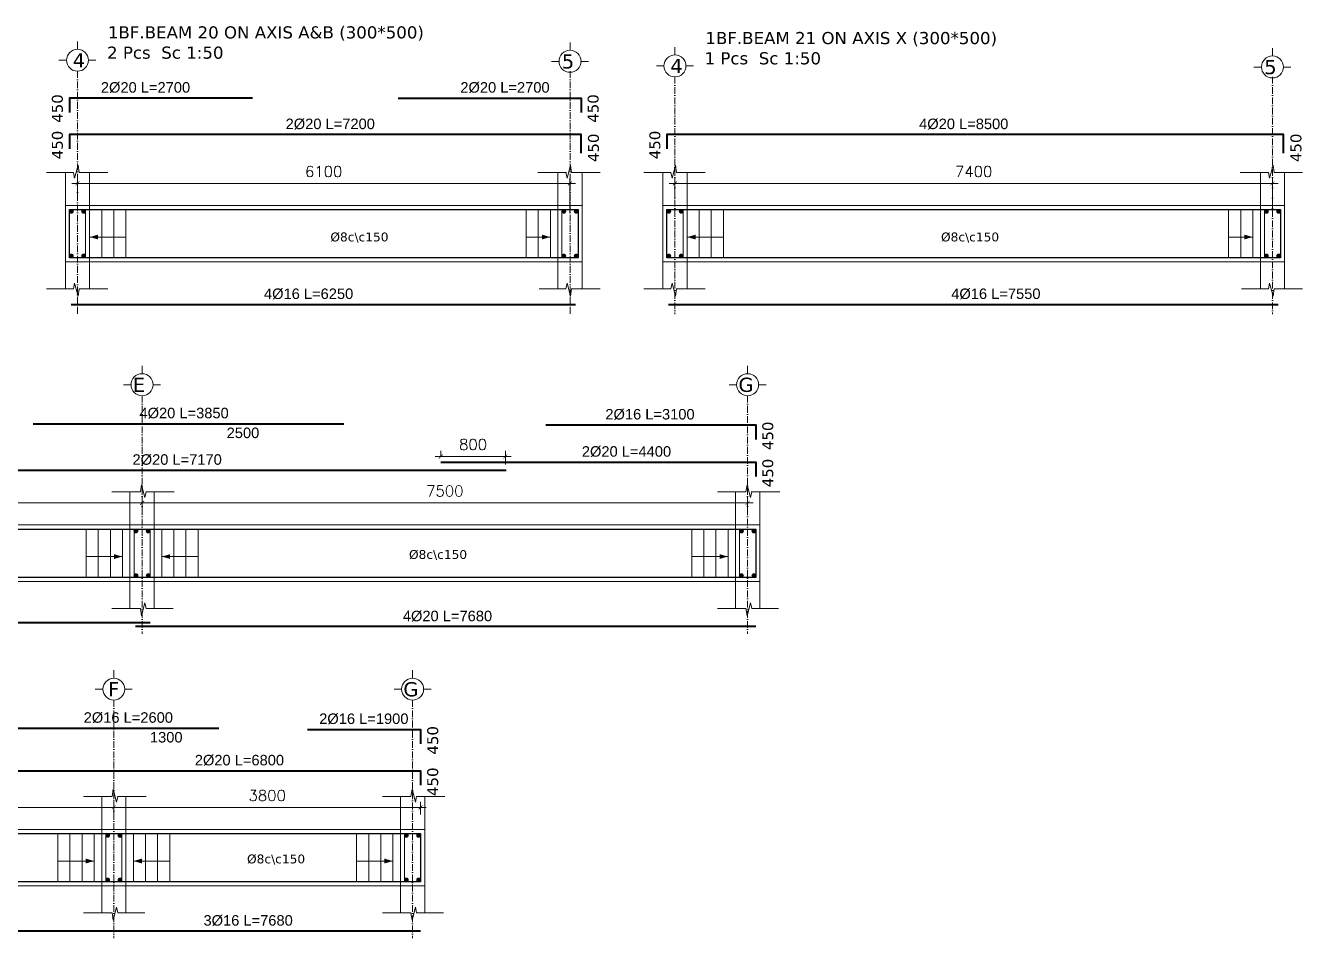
# Model space of a CAD drawing. Header units: inches. Extents: x -17020 to 43805, y -10194 to 123061.
# Drawn here: x -3471 to -1871, y 109359 to 110490 of the extents above; entities that cross this region are included whole.
import ezdxf

# ---------------------------------------------------------------- set-up
doc = ezdxf.new("R2010")
doc.units = ezdxf.units.IN
doc.header["$LTSCALE"] = 0.7
doc.header["$MEASUREMENT"] = 0
doc.linetypes.add('ACAD_ISO10W100', pattern=[18, 12, -3, 0, -3])
doc.layers.get('0').update_dxf_attribs({"lineweight": 13})
doc.layers.get('Defpoints').update_dxf_attribs({"lineweight": 5})
for name, color, linetype, lineweight in [('axis', 254, 'ACAD_ISO10W100', 9), ('BEAM FRAME', 5, 'Continuous', 18), ('COLUMN', 4, 'Continuous', 20), ('elevline', 30, 'Continuous', 20), ('FRAME 070', 5, 'Continuous', 60), ('hatch', 9, 'Continuous', 9), ('renforcment', 141, 'Continuous', 40), ('tex', 3, 'Continuous', 25), ('TEXT', 3, 'Continuous', 25), ('top rein. extension', 50, 'Continuous', 20), ('top renforcment', 7, 'Continuous', 40)]:
    doc.layers.add(name, color=color, linetype=linetype, lineweight=lineweight)
doc.styles.add('100', font='romans.shx', dxfattribs={"height": 13.5})
doc.styles.add('romanc', font='verdana.ttf', dxfattribs={"height": 250})
doc.styles.get("Standard").update_dxf_attribs({"font": 'arial.ttf', "height": 13})
doc.dimstyles.new('100', dxfattribs={"dimtxt": 13.5, "dimasz": 5, "dimexe": 7, "dimexo": 7, "dimgap": 8, "dimtad": 1, "dimdec": 0, "dimlfac": 10, "dimzin": 4, "dimdsep": 46, "dimtxsty": '100', "dimblk": 'ARCHTICK', "dimcen": 0.09, "dimdle": 7, "dimclrd": 1, "dimclre": 8, "dimclrt": 2, "dimadec": 0, "dimazin": 1, "dimtfac": 1, "dimtdec": 0, "dimtix": 1, "dimtofl": 0, "dimtmove": 0, "dimatfit": 3, "dimldrblk": 'ARCHTICK', "dimfxl": 0.18, "dimtolj": 1, "dimtzin": 0, "dimlwd": -1, "dimlwe": -1, "dimarcsym": 0})
doc.dimstyles.get("Standard").update_dxf_attribs({"dimtxt": 13, "dimasz": 5, "dimexe": 0.18, "dimexo": 0.0625, "dimgap": 6, "dimtad": 1, "dimdec": 0, "dimlfac": 10, "dimzin": 0, "dimdsep": 46, "dimtxsty": 'Standard', "dimblk": 'ARCHTICK', "dimcen": 0.09, "dimse1": 1, "dimse2": 1, "dimclrd": 1, "dimclre": 7, "dimclrt": 3, "dimadec": 0, "dimazin": 0, "dimtfac": 1, "dimtdec": 0, "dimtix": 1, "dimtofl": 0, "dimtmove": 0, "dimatfit": 3, "dimldrblk": 'ARCHTICK', "dimfxl": 1, "dimtolj": 1, "dimtzin": 0, "dimarcsym": 0})

# ---------------------------------------------------------------- blocks, each defined once
blk = doc.blocks.new('_ArchTick')
at = {"color": 0, "linetype": 'ByBlock', "lineweight": 0, "const_width": 0.15}
blk.add_lwpolyline([(-0.5, -0.5), (0.5, 0.5)], dxfattribs=at)
blk = doc.blocks.new('*D1787')
at = {"color": 1, "transparency": 16777216}
blk.add_line((-2790.4, 110294.6), (-3414.4, 110294.6), dxfattribs=at)
at = {"color": 8, "transparency": 16777216}
for p, q in [((-3407.4, 110276.4), (-3407.4, 110301.6)), ((-2797.4, 110258), (-2797.4, 110301.6))]:
    blk.add_line(p, q, dxfattribs=at)
at = {"layer": 'Defpoints', "color": 0, "transparency": 16777216}
for p in [(-3407.4, 110294.6), (-3407.4, 110269.4), (-2797.4, 110251)]:
    blk.add_point(p, dxfattribs=at)
at = {"color": 1, "transparency": 16777216, "xscale": 5, "yscale": 5, "zscale": 5, "rotation": 180}
blk.add_blockref('_ArchTick', (-3407.4, 110294.6), dxfattribs=at)
at = {"color": 1, "transparency": 16777216, "xscale": 5, "yscale": 5, "zscale": 5}
blk.add_blockref('_ArchTick', (-2797.4, 110294.6), dxfattribs=at)
at = {"color": 2, "transparency": 16777216, "insert": (-3102.4, 110309.3), "char_height": 13.5, "attachment_point": 5, "style": '100'}
blk.add_mtext('\\A1;6100', dxfattribs=at)
blk = doc.blocks.new('*D1788')
at = {"layer": 'Defpoints', "color": 0, "transparency": 16777216}
for p in [(-3415.4, 110144.6, -37318.8), (-3415.4, 110144.6), (-2790.4, 110144.6, -13870.6)]:
    blk.add_point(p, dxfattribs=at)
at = {"layer": 'TEXT', "color": 3, "transparency": 16777216, "insert": (-3121.1, 110157.6), "char_height": 13, "attachment_point": 5}
blk.add_mtext('\\A1;4%%C16 L=6250', dxfattribs=at)
blk = doc.blocks.new('*D1789')
at = {"layer": 'Defpoints', "color": 0, "transparency": 16777216}
for p in [(-3460.8, 110355.1, -440.4), (-2740.8, 110355.1, 46.4), (-2740.8, 110355.1)]:
    blk.add_point(p, dxfattribs=at)
at = {"layer": 'TEXT', "color": 3, "transparency": 16777216, "insert": (-3094.3, 110368.1), "char_height": 13, "attachment_point": 5}
blk.add_mtext('\\A1;2%%C20 L=7200', dxfattribs=at)
blk = doc.blocks.new('*D1790')
at = {"color": 1, "transparency": 16777216}
blk.add_line((-1920.4, 110294.6), (-2674.4, 110294.6), dxfattribs=at)
at = {"color": 8, "transparency": 16777216}
for p, q in [((-2667.4, 110276.4), (-2667.4, 110301.6)), ((-1927.4, 110258), (-1927.4, 110301.6))]:
    blk.add_line(p, q, dxfattribs=at)
at = {"layer": 'Defpoints', "color": 0, "transparency": 16777216}
for p in [(-2667.4, 110294.6), (-2667.4, 110269.4), (-1927.4, 110251)]:
    blk.add_point(p, dxfattribs=at)
at = {"color": 1, "transparency": 16777216, "xscale": 5, "yscale": 5, "zscale": 5, "rotation": 180}
blk.add_blockref('_ArchTick', (-2667.4, 110294.6), dxfattribs=at)
at = {"color": 1, "transparency": 16777216, "xscale": 5, "yscale": 5, "zscale": 5}
blk.add_blockref('_ArchTick', (-1927.4, 110294.6), dxfattribs=at)
at = {"color": 2, "transparency": 16777216, "insert": (-2297.4, 110309.3), "char_height": 13.5, "attachment_point": 5, "style": '100'}
blk.add_mtext('\\A1;7400', dxfattribs=at)
blk = doc.blocks.new('*D1791')
at = {"layer": 'Defpoints', "color": 0, "transparency": 16777216}
for p in [(-2675.4, 110144.6, -37318.8), (-2675.4, 110144.6), (-1920.4, 110144.6, -13870.6)]:
    blk.add_point(p, dxfattribs=at)
at = {"layer": 'TEXT', "color": 3, "transparency": 16777216, "insert": (-2269.9, 110157.6), "char_height": 13, "attachment_point": 5}
blk.add_mtext('\\A1;4%%C16 L=7550', dxfattribs=at)
blk = doc.blocks.new('*D1792')
at = {"layer": 'Defpoints', "color": 0, "transparency": 16777216}
for p in [(-2720.8, 110355.1, -440.4), (-1870.8, 110355.1, 46.4), (-1870.8, 110355.1)]:
    blk.add_point(p, dxfattribs=at)
at = {"layer": 'TEXT', "color": 3, "transparency": 16777216, "insert": (-2309.7, 110368.1), "char_height": 13, "attachment_point": 5}
blk.add_mtext('\\A1;4%%C20 L=8500', dxfattribs=at)
blk = doc.blocks.new('*D1801')
at = {"layer": 'Defpoints', "color": 0, "transparency": 16777216}
for p in [(-4112.4, 109750.5, -37100.9), (-4112.4, 109750.5), (-3317.4, 109750.5, -13652.7)]:
    blk.add_point(p, dxfattribs=at)
at = {"layer": 'TEXT', "color": 3, "transparency": 16777216, "insert": (-3575, 109763.5), "char_height": 13, "attachment_point": 5}
blk.add_mtext('\\A1;4%%C20 L=7950', dxfattribs=at)
blk = doc.blocks.new('*D1805')
at = {"layer": 'Defpoints', "color": 0, "transparency": 16777216}
for p in [(-3593.4, 109939.2, 24.9), (-3593.4, 109939.2), (-2876.4, 109939.2, -167.8)]:
    blk.add_point(p, dxfattribs=at)
at = {"layer": 'TEXT', "color": 3, "transparency": 16777216, "insert": (-3283.9, 109952.2), "char_height": 13, "attachment_point": 5}
blk.add_mtext('\\A1;2%%C20 L=7170', dxfattribs=at)
blk = doc.blocks.new('*D1806')
at = {"layer": 'Defpoints', "color": 0, "transparency": 16777216}
for p in [(-2957.4, 109949.2, -157.8), (-2957.4, 109949.2), (-2517.4, 109949.2, -0.6)]:
    blk.add_point(p, dxfattribs=at)
at = {"layer": 'TEXT', "color": 3, "transparency": 16777216, "insert": (-2727.4, 109962.2), "char_height": 13, "attachment_point": 5}
blk.add_mtext('\\A1;2%%C20 L=4400', dxfattribs=at)
blk = doc.blocks.new('*D1821')
at = {"color": 8, "transparency": 16777216}
for p, q in [((-2957.4, 109956.2), (-2957.4, 109963.2)), ((-2877.4, 109946.2), (-2877.4, 109963.2))]:
    blk.add_line(p, q, dxfattribs=at)
at = {"color": 1, "transparency": 16777216}
blk.add_line((-2870.4, 109956.2), (-2964.4, 109956.2), dxfattribs=at)
at = {"layer": 'Defpoints', "color": 0, "transparency": 16777216}
for p in [(-2957.4, 109956.2), (-2957.4, 109949.2), (-2877.4, 109939.2)]:
    blk.add_point(p, dxfattribs=at)
at = {"color": 1, "transparency": 16777216, "xscale": 5, "yscale": 5, "zscale": 5, "rotation": 180}
blk.add_blockref('_ArchTick', (-2957.4, 109956.2), dxfattribs=at)
at = {"color": 1, "transparency": 16777216, "xscale": 5, "yscale": 5, "zscale": 5}
blk.add_blockref('_ArchTick', (-2877.4, 109956.2), dxfattribs=at)
at = {"color": 2, "transparency": 16777216, "insert": (-2917.4, 109971), "char_height": 13.5, "attachment_point": 5, "style": '100'}
blk.add_mtext('\\A1;800', dxfattribs=at)
blk = doc.blocks.new('*D1807')
at = {"color": 1, "transparency": 16777216}
blk.add_line((-2570.4, 109898.6), (-3334.4, 109898.6), dxfattribs=at)
at = {"color": 8, "transparency": 16777216}
for p, q in [((-3327.4, 109889.7), (-3327.4, 109905.6)), ((-2577.4, 109891.1), (-2577.4, 109905.6))]:
    blk.add_line(p, q, dxfattribs=at)
at = {"layer": 'Defpoints', "color": 0, "transparency": 16777216}
for p in [(-3327.4, 109898.6), (-3327.4, 109882.7), (-2577.4, 109884.1)]:
    blk.add_point(p, dxfattribs=at)
at = {"color": 1, "transparency": 16777216, "xscale": 5, "yscale": 5, "zscale": 5, "rotation": 180}
blk.add_blockref('_ArchTick', (-3327.4, 109898.6), dxfattribs=at)
at = {"color": 1, "transparency": 16777216, "xscale": 5, "yscale": 5, "zscale": 5}
blk.add_blockref('_ArchTick', (-2577.4, 109898.6), dxfattribs=at)
at = {"color": 2, "transparency": 16777216, "insert": (-2952.4, 109913.4), "char_height": 13.5, "attachment_point": 5, "style": '100'}
blk.add_mtext('\\A1;7500', dxfattribs=at)
blk = doc.blocks.new('*D1808')
at = {"layer": 'Defpoints', "color": 0, "transparency": 16777216}
for p in [(-3335.4, 109745.3, -13652.7), (-2567.4, 109745.3, -49467.8), (-2567.4, 109745.3)]:
    blk.add_point(p, dxfattribs=at)
at = {"layer": 'TEXT', "color": 3, "transparency": 16777216, "insert": (-2949.1, 109758.3), "char_height": 13, "attachment_point": 5}
blk.add_mtext('\\A1;4%%C20 L=7680', dxfattribs=at)
blk = doc.blocks.new('*D1811')
at = {"color": 1, "transparency": 16777216}
blk.add_line((-3320.4, 109898.6), (-3734.4, 109898.6), dxfattribs=at)
at = {"color": 8, "transparency": 16777216}
for p, q in [((-3727.4, 109889.7), (-3727.4, 109905.6)), ((-3327.4, 109891.1), (-3327.4, 109905.6))]:
    blk.add_line(p, q, dxfattribs=at)
at = {"layer": 'Defpoints', "color": 0, "transparency": 16777216}
for p in [(-3727.4, 109898.6), (-3727.4, 109882.7), (-3327.4, 109884.1)]:
    blk.add_point(p, dxfattribs=at)
at = {"color": 1, "transparency": 16777216, "xscale": 5, "yscale": 5, "zscale": 5, "rotation": 180}
blk.add_blockref('_ArchTick', (-3727.4, 109898.6), dxfattribs=at)
at = {"color": 1, "transparency": 16777216, "xscale": 5, "yscale": 5, "zscale": 5}
blk.add_blockref('_ArchTick', (-3327.4, 109898.6), dxfattribs=at)
at = {"color": 2, "transparency": 16777216, "insert": (-3539.9, 109913.4), "char_height": 13.5, "attachment_point": 5, "style": '100'}
blk.add_mtext('\\A1;4000', dxfattribs=at)
blk = doc.blocks.new('*D1812')
at = {"layer": 'Defpoints', "color": 0, "transparency": 16777216}
for p in [(-3462.4, 109996.8, -203.1), (-3462.4, 109996.8), (-3077.4, 109996.8, -189.9)]:
    blk.add_point(p, dxfattribs=at)
at = {"layer": 'TEXT', "color": 3, "transparency": 16777216, "insert": (-3275.3, 110009.8), "char_height": 13, "attachment_point": 5}
blk.add_mtext('\\A1;4%%C20 L=3850', dxfattribs=at)
blk = doc.blocks.new('*D1813')
at = {"layer": 'Defpoints', "color": 0, "transparency": 16777216}
for p in [(-3327.4, 109995.2), (-3077.4, 109995.2), (-3077.4, 109972.8)]:
    blk.add_point(p, dxfattribs=at)
at = {"layer": 'TEXT', "color": 3, "transparency": 16777216, "insert": (-3202.4, 109985.4), "char_height": 13, "attachment_point": 5}
blk.add_mtext('\\A1;2500', dxfattribs=at)
blk = doc.blocks.new('*D1815')
at = {"layer": 'Defpoints', "color": 0, "transparency": 16777216}
for p in [(-2827.4, 109995.3, -199.4), (-2827.4, 109995.3), (-2517.4, 109995.3, -0.6)]:
    blk.add_point(p, dxfattribs=at)
at = {"layer": 'TEXT', "color": 3, "transparency": 16777216, "insert": (-2698.3, 110008.3), "char_height": 13, "attachment_point": 5}
blk.add_mtext('\\A1;2%%C16 L=3100', dxfattribs=at)
blk = doc.blocks.new('*D1829')
at = {"layer": 'Defpoints', "color": 0, "transparency": 16777216}
for p in [(-3612.4, 109566.7, -157.8), (-3612.4, 109566.7), (-2932.4, 109566.7, -0.6)]:
    blk.add_point(p, dxfattribs=at)
at = {"layer": 'TEXT', "color": 3, "transparency": 16777216, "insert": (-3206.8, 109579.7), "char_height": 13, "attachment_point": 5}
blk.add_mtext('\\A1;2%%C20 L=6800', dxfattribs=at)
blk = doc.blocks.new('*D1830')
at = {"color": 8, "transparency": 16777216}
for p, q in [((-3742.4, 109512.4), (-3742.4, 109528.4)), ((-3362.4, 109513.1), (-3362.4, 109528.4))]:
    blk.add_line(p, q, dxfattribs=at)
at = {"color": 1, "transparency": 16777216}
blk.add_line((-3355.4, 109521.4), (-3749.4, 109521.4), dxfattribs=at)
at = {"layer": 'Defpoints', "color": 0, "transparency": 16777216}
for p in [(-3742.4, 109521.4), (-3742.4, 109505.4), (-3362.4, 109506.1)]:
    blk.add_point(p, dxfattribs=at)
at = {"color": 1, "transparency": 16777216, "xscale": 5, "yscale": 5, "zscale": 5, "rotation": 180}
blk.add_blockref('_ArchTick', (-3742.4, 109521.4), dxfattribs=at)
at = {"color": 1, "transparency": 16777216, "xscale": 5, "yscale": 5, "zscale": 5}
blk.add_blockref('_ArchTick', (-3362.4, 109521.4), dxfattribs=at)
at = {"color": 2, "transparency": 16777216, "insert": (-3552.4, 109536.1), "char_height": 13.5, "attachment_point": 5, "style": '100'}
blk.add_mtext('\\A1;3800', dxfattribs=at)
blk = doc.blocks.new('*D1831')
at = {"layer": 'Defpoints', "color": 0, "transparency": 16777216}
for p in [(-3750.4, 109368.1, -13652.7), (-2982.4, 109368.1, -49467.8), (-2982.4, 109368.1)]:
    blk.add_point(p, dxfattribs=at)
at = {"layer": 'TEXT', "color": 3, "transparency": 16777216, "insert": (-3196, 109381.1), "char_height": 13, "attachment_point": 5}
blk.add_mtext('\\A1;3%%C16 L=7680', dxfattribs=at)
blk = doc.blocks.new('*D1838')
at = {"layer": 'Defpoints', "color": 0, "transparency": 16777216}
for p in [(-3122.4, 109618), (-3122.4, 109618), (-2932.4, 109618, -0.6)]:
    blk.add_point(p, dxfattribs=at)
at = {"layer": 'TEXT', "color": 3, "transparency": 16777216, "insert": (-3052.7, 109631), "char_height": 13, "attachment_point": 5}
blk.add_mtext('\\A1;2%%C16 L=1900', dxfattribs=at)
blk = doc.blocks.new('*D1845')
at = {"color": 8, "transparency": 16777216}
for p, q in [((-3362.4, 109513.1), (-3362.4, 109528.4)), ((-2982.4, 109512.4), (-2982.4, 109528.4))]:
    blk.add_line(p, q, dxfattribs=at)
at = {"color": 1, "transparency": 16777216}
blk.add_line((-3369.4, 109521.4), (-2975.4, 109521.4), dxfattribs=at)
at = {"layer": 'Defpoints', "color": 0, "transparency": 16777216}
for p in [(-2982.4, 109521.4), (-3362.4, 109506.1), (-2982.4, 109505.4)]:
    blk.add_point(p, dxfattribs=at)
at = {"color": 1, "transparency": 16777216, "xscale": 5, "yscale": 5, "zscale": 5, "rotation": 180}
blk.add_blockref('_ArchTick', (-3362.4, 109521.4), dxfattribs=at)
at = {"color": 1, "transparency": 16777216, "xscale": 5, "yscale": 5, "zscale": 5}
blk.add_blockref('_ArchTick', (-2982.4, 109521.4), dxfattribs=at)
at = {"color": 2, "transparency": 16777216, "insert": (-3172.4, 109536.1), "char_height": 13.5, "attachment_point": 5, "style": '100'}
blk.add_mtext('\\A1;3800', dxfattribs=at)
blk = doc.blocks.new('*D1846')
at = {"layer": 'Defpoints', "color": 0, "transparency": 16777216}
for p in [(-3492.4, 109619.5, -203.1), (-3492.4, 109619.5), (-3232.4, 109619.5, -189.9)]:
    blk.add_point(p, dxfattribs=at)
at = {"layer": 'TEXT', "color": 3, "transparency": 16777216, "insert": (-3344.4, 109632.5), "char_height": 13, "attachment_point": 5}
blk.add_mtext('\\A1;2%%C16 L=2600', dxfattribs=at)
blk = doc.blocks.new('*D1847')
at = {"layer": 'Defpoints', "color": 0, "transparency": 16777216}
for p in [(-3362.4, 109617.9), (-3232.4, 109617.9), (-3232.4, 109595.5)]:
    blk.add_point(p, dxfattribs=at)
at = {"layer": 'TEXT', "color": 3, "transparency": 16777216, "insert": (-3297.4, 109608.2), "char_height": 13, "attachment_point": 5}
blk.add_mtext('\\A1;1300', dxfattribs=at)
blk = doc.blocks.new('*D1893')
at = {"layer": 'Defpoints', "color": 0, "transparency": 16777216}
for p in [(-3460.8, 110400.3, -440.4), (-3190.8, 110400.3, -258.9), (-3190.8, 110400.3)]:
    blk.add_point(p, dxfattribs=at)
at = {"layer": 'TEXT', "color": 3, "transparency": 16777216, "insert": (-3323.1, 110413.3), "char_height": 13, "attachment_point": 5}
blk.add_mtext('\\A1;2%%C20 L=2700', dxfattribs=at)
blk = doc.blocks.new('*D1894')
at = {"layer": 'Defpoints', "color": 0, "transparency": 16777216}
for p in [(-3010.3, 110400.3, -258.9), (-3010.3, 110400.3), (-2740.3, 110400.3, -440.4)]:
    blk.add_point(p, dxfattribs=at)
at = {"layer": 'TEXT', "color": 3, "transparency": 16777216, "insert": (-2877.9, 110413.3), "char_height": 13, "attachment_point": 5}
blk.add_mtext('\\A1;2%%C20 L=2700', dxfattribs=at)

msp = doc.modelspace()

# ---------------------------------------------------------------- hatches: boundary and pattern name
at = {"layer": 'elevline'}
for points in [[(-3412.6, 110259.88, 1), (-3417.35, 110259.88, 1)], [(-3402.11, 110259.88, -1), (-3397.35, 110259.88, -1)], [(-2802.6, 110259.88, 1), (-2807.35, 110259.88, 1)], [(-2792.11, 110259.88, -1), (-2787.35, 110259.88, -1)], [(-2672.6, 110259.88, 1), (-2677.35, 110259.88, 1)], [(-2662.11, 110259.88, -1), (-2657.35, 110259.88, -1)], [(-1932.6, 110259.88, 1), (-1937.35, 110259.88, 1)], [(-1922.11, 110259.88, -1), (-1917.35, 110259.88, -1)], [(-3412.6, 110204.64, -1), (-3417.35, 110204.64, -1)], [(-3402.11, 110204.64, 1), (-3397.35, 110204.64, 1)], [(-2802.6, 110204.64, -1), (-2807.35, 110204.64, -1)], [(-2792.11, 110204.64, 1), (-2787.35, 110204.64, 1)], [(-2672.6, 110204.64, -1), (-2677.35, 110204.64, -1)], [(-2662.11, 110204.64, 1), (-2657.35, 110204.64, 1)], [(-1932.6, 110204.64, -1), (-1937.35, 110204.64, -1)], [(-1922.11, 110204.64, 1), (-1917.35, 110204.64, 1)], [(-3332.6, 109863.95, 1), (-3337.35, 109863.95, 1)], [(-3322.11, 109863.95, -1), (-3317.35, 109863.95, -1)], [(-2582.6, 109863.95, 1), (-2587.35, 109863.95, 1)], [(-2572.11, 109863.95, -1), (-2567.35, 109863.95, -1)], [(-3332.6, 109808.71, -1), (-3337.35, 109808.71, -1)], [(-3322.11, 109808.71, 1), (-3317.35, 109808.71, 1)], [(-2582.6, 109808.71, -1), (-2587.35, 109808.71, -1)], [(-2572.11, 109808.71, 1), (-2567.35, 109808.71, 1)], [(-3367.6, 109486.68, 1), (-3372.35, 109486.68, 1)], [(-3357.11, 109486.68, -1), (-3352.35, 109486.68, -1)], [(-2997.6, 109486.68, 1), (-3002.35, 109486.68, 1)], [(-2987.11, 109486.68, -1), (-2982.35, 109486.68, -1)], [(-3367.6, 109431.43, -1), (-3372.35, 109431.43, -1)], [(-3357.11, 109431.43, 1), (-3352.35, 109431.43, 1)], [(-2997.6, 109431.43, -1), (-3002.35, 109431.43, -1)], [(-2987.11, 109431.43, 1), (-2982.35, 109431.43, 1)]]:
    msp.add_hatch(color=256, dxfattribs=at).paths.add_polyline_path(points)

# ---------------------------------------------------------------- linework, layer by layer
at = {"layer": 'axis'}
for p, q in [((-3407.35, 110433.59), (-3407.35, 110132.52)), ((-2797.35, 110433.59), (-2797.35, 110132.52)), ((-2667.35, 110426.57), (-2667.35, 110132.52)), ((-1927.35, 110426.57), (-1927.35, 110132.52)), ((-3327.35, 110031.52), (-3327.35, 109736.59)), ((-3327.35, 110031.52), (-3327.35, 109736.59)), ((-2577.35, 110031.52), (-2577.35, 109736.59)), ((-3362.35, 109654.25, -217.91), (-3362.35, 109359.32, -217.91)), ((-3362.35, 109654.25, -217.91), (-3362.35, 109359.32, -217.91)), ((-2992.35, 109654.25, -217.91), (-2992.35, 109359.32, -217.91))]:
    msp.add_line(p, q, dxfattribs=at)
at = {"layer": 'BEAM FRAME', "elevation": 217.91}
for points in [[(-2782.35, 110197.26), (-3422.35, 110197.26), (-3422.35, 110267.26), (-2782.35, 110267.26)], [(-1912.35, 110197.26), (-2682.35, 110197.26), (-2682.35, 110267.26), (-1912.35, 110267.26)], [(-2562.35, 109801.33), (-5447.35, 109801.33), (-5447.35, 109871.33), (-2562.35, 109871.33)]]:
    msp.add_lwpolyline(points, close=True, dxfattribs=at)
at = {"layer": 'BEAM FRAME'}
msp.add_lwpolyline([(-2977.35, 109424.06), (-5447.35, 109424.06), (-5447.35, 109494.06), (-2977.35, 109494.06)], close=True, dxfattribs=at)
at = {"layer": 'COLUMN', "lineweight": 20}
for p, q in [((-3422.35, 110308.18, 217.91), (-3422.35, 110267.26, 217.91)), ((-3392.35, 110308.18, 217.91), (-3392.35, 110267.26, 217.91)), ((-2812.35, 110308.18, 217.91), (-2812.35, 110267.26, 217.91)), ((-2782.35, 110308.18, 217.91), (-2782.35, 110267.26, 217.91)), ((-2682.35, 110308.18, 217.91), (-2682.35, 110267.26, 217.91)), ((-2652.35, 110308.18, 217.91), (-2652.35, 110267.26, 217.91)), ((-1942.35, 110308.18, 217.91), (-1942.35, 110267.26, 217.91)), ((-1912.35, 110308.18, 217.91), (-1912.35, 110267.26, 217.91)), ((-3422.35, 110163.83, 217.91), (-3422.35, 110197.26, 217.91)), ((-3392.35, 110163.83, 217.91), (-3392.35, 110197.26, 217.91)), ((-2812.35, 110163.83, 217.91), (-2812.35, 110197.26, 217.91)), ((-2782.35, 110163.83, 217.91), (-2782.35, 110197.26, 217.91)), ((-2682.35, 110163.83, 217.91), (-2682.35, 110197.26, 217.91)), ((-2652.35, 110163.83, 217.91), (-2652.35, 110197.26, 217.91)), ((-1942.35, 110163.83, 217.91), (-1942.35, 110197.26, 217.91)), ((-1912.35, 110163.83, 217.91), (-1912.35, 110197.26, 217.91)), ((-3342.35, 109912.26, 217.91), (-3342.35, 109871.33, 217.91)), ((-3312.35, 109912.26, 217.91), (-3312.35, 109871.33, 217.91)), ((-2592.35, 109912.26, 217.91), (-2592.35, 109871.33, 217.91)), ((-2562.35, 109912.26, 217.91), (-2562.35, 109871.33, 217.91)), ((-3342.35, 109767.9, 217.91), (-3342.35, 109801.33, 217.91)), ((-3312.35, 109767.9, 217.91), (-3312.35, 109801.33, 217.91)), ((-2592.35, 109767.9, 217.91), (-2592.35, 109801.33, 217.91)), ((-2562.35, 109767.9, 217.91), (-2562.35, 109801.33, 217.91)), ((-3377.35, 109534.98), (-3377.35, 109494.06)), ((-3347.35, 109534.98), (-3347.35, 109494.06)), ((-3007.35, 109534.98), (-3007.35, 109494.06)), ((-2977.35, 109534.98), (-2977.35, 109494.06)), ((-3377.35, 109390.63), (-3377.35, 109424.06)), ((-3347.35, 109390.63), (-3347.35, 109424.06)), ((-3007.35, 109390.63), (-3007.35, 109424.06)), ((-2977.35, 109390.63), (-2977.35, 109424.06))]:
    msp.add_line(p, q, dxfattribs=at)
at = {"layer": 'elevline'}
for p, q in [((-3377.35, 110202.26), (-3377.35, 110262.26)), ((-3362.35, 110202.26), (-3362.35, 110262.26)), ((-3347.35, 110202.26), (-3347.35, 110262.26)), ((-2851.62, 110202.26), (-2851.62, 110262.26)), ((-2836.62, 110202.26), (-2836.62, 110262.26)), ((-2821.67, 110202.26), (-2821.67, 110262.26)), ((-2637.35, 110202.26), (-2637.35, 110262.26)), ((-2622.35, 110202.26), (-2622.35, 110262.26)), ((-2607.35, 110202.26), (-2607.35, 110262.26)), ((-1981.62, 110202.26), (-1981.62, 110262.26)), ((-1966.62, 110202.26), (-1966.62, 110262.26)), ((-1951.67, 110202.26), (-1951.67, 110262.26)), ((-3396.62, 109806.33), (-3396.62, 109866.33)), ((-3381.62, 109806.33), (-3381.62, 109866.33)), ((-3366.62, 109806.33), (-3366.62, 109866.33)), ((-3351.67, 109806.33), (-3351.67, 109866.33)), ((-3303.04, 109806.33), (-3303.04, 109866.33)), ((-3288.08, 109806.33), (-3288.08, 109866.33)), ((-3273.08, 109806.33), (-3273.08, 109866.33)), ((-3258.08, 109806.33), (-3258.08, 109866.33)), ((-2646.62, 109806.33), (-2646.62, 109866.33)), ((-2631.62, 109806.33), (-2631.62, 109866.33)), ((-2616.62, 109806.33), (-2616.62, 109866.33)), ((-2601.67, 109806.33), (-2601.67, 109866.33)), ((-3431.62, 109429.06, -217.91), (-3431.62, 109489.06, -217.91)), ((-3416.62, 109429.06, -217.91), (-3416.62, 109489.06, -217.91)), ((-3401.62, 109429.06, -217.91), (-3401.62, 109489.06, -217.91)), ((-3386.67, 109429.06, -217.91), (-3386.67, 109489.06, -217.91)), ((-3338.04, 109429.06, -217.91), (-3338.04, 109489.06, -217.91)), ((-3323.08, 109429.06, -217.91), (-3323.08, 109489.06, -217.91)), ((-3308.08, 109429.06, -217.91), (-3308.08, 109489.06, -217.91)), ((-3293.08, 109429.06, -217.91), (-3293.08, 109489.06, -217.91)), ((-3061.62, 109429.06, -217.91), (-3061.62, 109489.06, -217.91)), ((-3046.62, 109429.06, -217.91), (-3046.62, 109489.06, -217.91)), ((-3031.62, 109429.06, -217.91), (-3031.62, 109489.06, -217.91)), ((-3016.67, 109429.06, -217.91), (-3016.67, 109489.06, -217.91))]:
    msp.add_line(p, q, dxfattribs=at)
for centre in [(-3414.98, 110259.88), (-3399.73, 110259.88), (-2804.98, 110259.88), (-2789.73, 110259.88), (-2674.98, 110259.88), (-2659.73, 110259.88), (-1934.98, 110259.88), (-1919.73, 110259.88), (-3414.98, 110204.64), (-3399.73, 110204.64), (-2804.98, 110204.64), (-2789.73, 110204.64), (-2674.98, 110204.64), (-2659.73, 110204.64), (-1934.98, 110204.64), (-1919.73, 110204.64), (-3334.98, 109863.95), (-3319.73, 109863.95), (-2584.98, 109863.95), (-2569.73, 109863.95), (-3334.98, 109808.71), (-3319.73, 109808.71), (-2584.98, 109808.71), (-2569.73, 109808.71), (-3369.98, 109486.68, -217.91), (-3354.73, 109486.68, -217.91), (-2999.98, 109486.68, -217.91), (-2984.73, 109486.68, -217.91), (-3369.98, 109431.43, -217.91), (-3354.73, 109431.43, -217.91), (-2999.98, 109431.43, -217.91), (-2984.73, 109431.43, -217.91)]:
    msp.add_circle(centre, 2.38, dxfattribs=at)
at = {"layer": 'FRAME 070', "lineweight": 20}
for p, q in [((-3406.67, 110317.18, 217.91), (-3410.85, 110301.11, 217.91)), ((-3405.32, 110308.18, 217.91), (-3406.67, 110317.18, 217.91)), ((-2796.67, 110317.18, 217.91), (-2800.85, 110301.11, 217.91)), ((-2795.32, 110308.18, 217.91), (-2796.67, 110317.18, 217.91)), ((-2666.67, 110317.18, 217.91), (-2670.85, 110301.11, 217.91)), ((-2665.32, 110308.18, 217.91), (-2666.67, 110317.18, 217.91)), ((-1926.67, 110317.18, 217.91), (-1930.85, 110301.11, 217.91)), ((-1925.32, 110308.18, 217.91), (-1926.67, 110317.18, 217.91)), ((-3412.36, 110308.18, 217.91), (-3445.75, 110308.18, 217.91)), ((-3410.85, 110301.11, 217.91), (-3412.36, 110308.18, 217.91)), ((-3369.96, 110308.18, 217.91), (-3405.32, 110308.18, 217.91)), ((-2801.88, 110308.18, 217.91), (-2837.24, 110308.18, 217.91)), ((-2800.85, 110301.11, 217.91), (-2802.36, 110308.18, 217.91)), ((-2759.96, 110308.18, 217.91), (-2795.32, 110308.18, 217.91)), ((-2672.36, 110308.18, 217.91), (-2705.75, 110308.18, 217.91)), ((-2670.85, 110301.11, 217.91), (-2672.36, 110308.18, 217.91)), ((-2629.96, 110308.18, 217.91), (-2665.32, 110308.18, 217.91)), ((-1931.88, 110308.18, 217.91), (-1967.24, 110308.18, 217.91)), ((-1930.85, 110301.11, 217.91), (-1932.36, 110308.18, 217.91)), ((-1889.96, 110308.18, 217.91), (-1925.32, 110308.18, 217.91)), ((-3410.85, 110170.91, 217.91), (-3412.36, 110163.83, 217.91)), ((-3406.67, 110154.83, 217.91), (-3410.85, 110170.91, 217.91)), ((-2800.85, 110170.91, 217.91), (-2802.36, 110163.83, 217.91)), ((-2796.67, 110154.83, 217.91), (-2800.85, 110170.91, 217.91)), ((-2670.85, 110170.91, 217.91), (-2672.36, 110163.83, 217.91)), ((-2666.67, 110154.83, 217.91), (-2670.85, 110170.91, 217.91)), ((-1930.85, 110170.91, 217.91), (-1932.36, 110163.83, 217.91)), ((-1926.67, 110154.83, 217.91), (-1930.85, 110170.91, 217.91)), ((-3412.36, 110163.83, 217.91), (-3445.75, 110163.83, 217.91)), ((-3405.32, 110163.83, 217.91), (-3406.67, 110154.83, 217.91)), ((-3369.96, 110163.83, 217.91), (-3405.32, 110163.83, 217.91)), ((-2802.36, 110163.83, 217.91), (-2835.75, 110163.83, 217.91)), ((-2795.32, 110163.83, 217.91), (-2796.67, 110154.83, 217.91)), ((-2759.96, 110163.83, 217.91), (-2795.32, 110163.83, 217.91)), ((-2672.36, 110163.83, 217.91), (-2705.75, 110163.83, 217.91)), ((-2665.32, 110163.83, 217.91), (-2666.67, 110154.83, 217.91)), ((-2629.96, 110163.83, 217.91), (-2665.32, 110163.83, 217.91)), ((-1932.36, 110163.83, 217.91), (-1965.75, 110163.83, 217.91)), ((-1925.32, 110163.83, 217.91), (-1926.67, 110154.83, 217.91)), ((-1889.96, 110163.83, 217.91), (-1925.32, 110163.83, 217.91)), ((-3364.74, 109912.26, 217.91), (-3329.39, 109912.26, 217.91)), ((-3329.39, 109912.26, 217.91), (-3328.04, 109921.26, 217.91)), ((-3328.04, 109921.26, 217.91), (-3323.85, 109905.18, 217.91)), ((-3323.85, 109905.18, 217.91), (-3322.35, 109912.26, 217.91)), ((-3322.83, 109912.26, 217.91), (-3287.47, 109912.26, 217.91)), ((-2614.74, 109912.26, 217.91), (-2579.39, 109912.26, 217.91)), ((-2579.39, 109912.26, 217.91), (-2578.04, 109921.26, 217.91)), ((-2578.04, 109921.26, 217.91), (-2573.85, 109905.18, 217.91)), ((-2573.85, 109905.18, 217.91), (-2572.35, 109912.26, 217.91)), ((-2572.83, 109912.26, 217.91), (-2537.47, 109912.26, 217.91)), ((-3364.74, 109767.9, 217.91), (-3329.39, 109767.9, 217.91)), ((-3329.39, 109767.9, 217.91), (-3328.04, 109758.9, 217.91)), ((-3328.04, 109758.9, 217.91), (-3323.85, 109774.98, 217.91)), ((-3323.85, 109774.98, 217.91), (-3322.35, 109767.9, 217.91)), ((-3322.35, 109767.9, 217.91), (-3288.96, 109767.9, 217.91)), ((-2614.74, 109767.9, 217.91), (-2579.39, 109767.9, 217.91)), ((-2579.39, 109767.9, 217.91), (-2578.04, 109758.9, 217.91)), ((-2578.04, 109758.9, 217.91), (-2573.85, 109774.98, 217.91)), ((-2573.85, 109774.98, 217.91), (-2572.35, 109767.9, 217.91)), ((-2572.35, 109767.9, 217.91), (-2538.96, 109767.9, 217.91)), ((-3364.39, 109534.98), (-3363.04, 109543.98)), ((-3363.04, 109543.98), (-3358.85, 109527.91)), ((-2994.39, 109534.98), (-2993.04, 109543.98)), ((-2993.04, 109543.98), (-2988.85, 109527.91)), ((-3399.74, 109534.98), (-3364.39, 109534.98)), ((-3358.85, 109527.91), (-3357.35, 109534.98)), ((-3357.83, 109534.98), (-3322.47, 109534.98)), ((-3029.74, 109534.98), (-2994.39, 109534.98)), ((-2988.85, 109527.91), (-2987.35, 109534.98)), ((-2987.83, 109534.98), (-2952.47, 109534.98)), ((-3363.04, 109381.63), (-3358.85, 109397.7)), ((-3358.85, 109397.7), (-3357.35, 109390.63)), ((-2993.04, 109381.63), (-2988.85, 109397.7)), ((-2988.85, 109397.7), (-2987.35, 109390.63)), ((-3399.74, 109390.63), (-3364.39, 109390.63)), ((-3364.39, 109390.63), (-3363.04, 109381.63)), ((-3357.35, 109390.63), (-3323.96, 109390.63)), ((-3029.74, 109390.63), (-2994.39, 109390.63)), ((-2994.39, 109390.63), (-2993.04, 109381.63)), ((-2987.35, 109390.63), (-2953.96, 109390.63))]:
    msp.add_line(p, q, dxfattribs=at)
at = {"layer": 'FRAME 070', "lineweight": 15}
for points in [[(-3392.35, 110197.26), (-3422.35, 110197.26), (-3422.35, 110267.26), (-3392.35, 110267.26)], [(-2782.35, 110197.26), (-2812.35, 110197.26), (-2812.35, 110267.26), (-2782.35, 110267.26)], [(-2652.35, 110197.26), (-2682.35, 110197.26), (-2682.35, 110267.26), (-2652.35, 110267.26)], [(-1912.35, 110197.26), (-1942.35, 110197.26), (-1942.35, 110267.26), (-1912.35, 110267.26)], [(-3342.35, 109801.33), (-3312.35, 109801.33), (-3312.35, 109871.33), (-3342.35, 109871.33)], [(-2592.35, 109801.33), (-2562.35, 109801.33), (-2562.35, 109871.33), (-2592.35, 109871.33)]]:
    msp.add_lwpolyline(points, close=True, dxfattribs=at)
at = {"layer": 'FRAME 070', "lineweight": 15, "elevation": -217.91}
for points in [[(-3377.35, 109424.06), (-3347.35, 109424.06), (-3347.35, 109494.06), (-3377.35, 109494.06)], [(-3007.35, 109424.06), (-2977.35, 109424.06), (-2977.35, 109494.06), (-3007.35, 109494.06)]]:
    msp.add_lwpolyline(points, close=True, dxfattribs=at)
at = {"layer": 'hatch'}
for p, q in [((-3407.35, 110470.57), (-3407.35, 110460.83)), ((-2797.35, 110469.21), (-2797.35, 110459.47)), ((-2667.35, 110463.55), (-2667.35, 110453.81)), ((-1927.35, 110462.19), (-1927.35, 110452.45)), ((-3430.28, 110447.09), (-3420.54, 110447.09)), ((-3384.43, 110447.09), (-3394.16, 110447.09)), ((-2820.28, 110445.73), (-2810.54, 110445.73)), ((-2774.43, 110445.73), (-2784.16, 110445.73)), ((-2690.28, 110440.07), (-2680.54, 110440.07)), ((-2644.43, 110440.07), (-2654.16, 110440.07)), ((-1950.28, 110438.71), (-1940.54, 110438.71)), ((-1904.43, 110438.71), (-1914.16, 110438.71)), ((-3327.35, 110068.5), (-3327.35, 110058.76)), ((-2577.35, 110068.5), (-2577.35, 110058.76)), ((-3350.28, 110045.02), (-3340.54, 110045.02)), ((-3304.43, 110045.02), (-3314.16, 110045.02)), ((-2600.28, 110045.02), (-2590.54, 110045.02)), ((-2554.43, 110045.02), (-2564.16, 110045.02)), ((-3362.35, 109691.22, -217.91), (-3362.35, 109681.49, -217.91)), ((-2992.35, 109691.22, -217.91), (-2992.35, 109681.49, -217.91)), ((-3385.28, 109667.74, -217.91), (-3375.54, 109667.74, -217.91)), ((-3339.43, 109667.74, -217.91), (-3349.16, 109667.74, -217.91)), ((-3015.28, 109667.74, -217.91), (-3005.54, 109667.74, -217.91)), ((-2969.43, 109667.74, -217.91), (-2979.16, 109667.74, -217.91))]:
    msp.add_line(p, q, dxfattribs=at)
for centre in [(-3407.35, 110447.21), (-2797.35, 110445.85), (-2667.35, 110440.19), (-1927.35, 110438.83), (-3327.35, 110045.14), (-2577.35, 110045.14), (-3362.35, 109667.87, -217.91), (-2992.35, 109667.87, -217.91)]:
    msp.add_circle(centre, 13.62, dxfattribs=at)
at = {"layer": 'renforcment', "lineweight": -2, "elevation": 217.91}
for points in [[(-2787.35, 110202.26), (-3417.35, 110202.26), (-3417.35, 110262.26), (-2787.35, 110262.26)], [(-1917.35, 110202.26), (-2677.35, 110202.26), (-2677.35, 110262.26), (-1917.35, 110262.26)], [(-2567.35, 109806.33), (-5442.35, 109806.33), (-5442.35, 109866.33), (-2567.35, 109866.33)]]:
    msp.add_lwpolyline(points, close=True, dxfattribs=at)
at = {"layer": 'renforcment', "lineweight": -2}
msp.add_lwpolyline([(-2982.35, 109429.06), (-5442.35, 109429.06), (-5442.35, 109489.06), (-2982.35, 109489.06)], close=True, dxfattribs=at)
at = {"layer": 'top rein. extension'}
for p, q in [((-3392.31, 110228.1), (-3347.35, 110228.1)), ((-2821.67, 110228.1), (-2851.62, 110228.1)), ((-2652.31, 110228.1), (-2607.35, 110228.1)), ((-1951.67, 110228.1), (-1981.62, 110228.1)), ((-3351.67, 109832.17), (-3396.62, 109832.17)), ((-3303.04, 109832.17), (-3258.08, 109832.17)), ((-2601.67, 109832.17), (-2646.62, 109832.17)), ((-3386.67, 109454.89, -217.91), (-3431.62, 109454.89, -217.91)), ((-3338.04, 109454.89, -217.91), (-3293.08, 109454.89, -217.91)), ((-3016.67, 109454.89, -217.91), (-3061.62, 109454.89, -217.91))]:
    msp.add_line(p, q, dxfattribs=at)
for points in [[(-3381.84, 110231.1), (-3391.97, 110228.1), (-3381.84, 110225.1)], [(-2832.14, 110231.1), (-2822.01, 110228.1), (-2832.14, 110225.1)], [(-2641.84, 110231.1), (-2651.97, 110228.1), (-2641.84, 110225.1)], [(-1962.14, 110231.1), (-1952.01, 110228.1), (-1962.14, 110225.1)], [(-3362.14, 109835.17), (-3352.01, 109832.17), (-3362.14, 109829.17)], [(-3292.57, 109835.17), (-3302.69, 109832.17), (-3292.57, 109829.17)], [(-2612.14, 109835.17), (-2602.01, 109832.17), (-2612.14, 109829.17)], [(-3397.14, 109457.89, -217.91), (-3387.01, 109454.89, -217.91), (-3397.14, 109451.89, -217.91)], [(-3327.57, 109457.89, -217.91), (-3337.69, 109454.89, -217.91), (-3327.57, 109451.89, -217.91)], [(-3027.14, 109457.89, -217.91), (-3017.01, 109454.89, -217.91), (-3027.14, 109451.89, -217.91)]]:
    msp.add_solid(points, dxfattribs=at)
at = {"layer": 'top renforcment'}
for p, q in [((-3415.35, 110144.6, -217.91), (-2790.35, 110144.6, -217.91)), ((-2675.35, 110144.6, -217.91), (-1920.35, 110144.6, -217.91)), ((-4112.35, 109750.45), (-3317.35, 109750.45)), ((-2567.35, 109745.34, -12366.96), (-3335.35, 109745.34)), ((-2982.35, 109368.06, -12584.87), (-3750.35, 109368.06, -217.91))]:
    msp.add_line(p, q, dxfattribs=at)
at = {"layer": 'top renforcment', "elevation": -217.91}
for points in [[(-3190.75, 110400.29), (-3417.35, 110400.29), (-3417.35, 110382.4)], [(-3010.25, 110400.29), (-2783.65, 110400.29), (-2783.65, 110382.4)], [(-3492.35, 109619.49), (-3232.35, 109619.49)], [(-3122.35, 109617.99), (-2982.35, 109617.99), (-2982.35, 109600.1)], [(-3612.35, 109566.67), (-2982.35, 109566.67), (-2982.35, 109548.78)]]:
    msp.add_lwpolyline(points, dxfattribs=at)
at = {"layer": 'top renforcment'}
for points in [[(-2783.65, 110331.86), (-2783.65, 110355.13), (-3417.35, 110355.13), (-3417.35, 110337.24)], [(-1913.65, 110331.86), (-1913.65, 110355.13), (-2677.35, 110355.13), (-2677.35, 110337.24)], [(-3462.35, 109996.76), (-3077.35, 109996.76)], [(-2827.35, 109995.26), (-2567.35, 109995.26), (-2567.35, 109977.37)], [(-2957.38, 109949.21), (-2567.35, 109949.21), (-2567.35, 109931.32)], [(-3593.35, 109939.21), (-2876.38, 109939.21)]]:
    msp.add_lwpolyline(points, dxfattribs=at)
at = {"layer": 'top renforcment', "lineweight": 15}
for points in [[(-3397.35, 110202.26), (-3417.35, 110202.26), (-3417.35, 110262.26), (-3397.35, 110262.26)], [(-2787.35, 110202.26), (-2807.35, 110202.26), (-2807.35, 110262.26), (-2787.35, 110262.26)], [(-2657.35, 110202.26), (-2677.35, 110202.26), (-2677.35, 110262.26), (-2657.35, 110262.26)], [(-1917.35, 110202.26), (-1937.35, 110202.26), (-1937.35, 110262.26), (-1917.35, 110262.26)], [(-3337.35, 109806.33), (-3317.35, 109806.33), (-3317.35, 109866.33), (-3337.35, 109866.33)], [(-2587.35, 109806.33), (-2567.35, 109806.33), (-2567.35, 109866.33), (-2587.35, 109866.33)]]:
    msp.add_lwpolyline(points, close=True, dxfattribs=at)
at = {"layer": 'top renforcment', "lineweight": 15, "elevation": -217.91}
for points in [[(-3372.35, 109429.06), (-3352.35, 109429.06), (-3352.35, 109489.06), (-3372.35, 109489.06)], [(-3002.35, 109429.06), (-2982.35, 109429.06), (-2982.35, 109489.06), (-3002.35, 109489.06)]]:
    msp.add_lwpolyline(points, close=True, dxfattribs=at)

# ---------------------------------------------------------------- texts
at = {"layer": 'tex', "style": 'romanc'}
for p in [(-3094.12, 110222.73, -33436.19), (-2337.85, 110222.73, -33436.19), (-2996.76, 109829.26, -33436.19), (-3197.35, 109451.99, -33654.09)]:
    msp.add_text('%%C8c\\c150', height=11, dxfattribs=at).set_placement(p)
at = {"layer": 'TEXT', "style": 'romanc'}
for s, height, p in [('1BF.BEAM 20 ON AXIS A&B (300*500)', 15, (-3369.73, 110474.22)), ('1BF.BEAM 21 ON AXIS X (300*500)', 15, (-2629.73, 110467.19)), ('4', 17.6, (-3413.19, 110438.29)), ('2 Pcs  Sc 1:50 ', 15, (-3370.75, 110449.12)), ('5', 17.6, (-2807.53, 110436.93)), ('1 Pcs  Sc 1:50 ', 15, (-2630.75, 110442.1)), ('4', 17.6, (-2673.19, 110431.27)), ('5', 17.6, (-1937.53, 110429.91)), ('E', 17.6, (-3338.83, 110036.22)), ('G', 17.6, (-2588.76, 110036.22)), ('F', 17.6, (-3369.5, 109658.95, -217.91)), ('G', 17.6, (-3003.76, 109658.95, -217.91))]:
    msp.add_text(s, height=height, dxfattribs=at).set_placement(p)
for p in [(-3425.53, 110369.7, -73610.86), (-2761.99, 110369.7, -73610.86), (-3425.53, 110324.53, -73392.95), (-2685.53, 110324.53, -73392.95), (-2761.57, 110320.98, -72957.14), (-1891.57, 110320.98, -72957.14), (-2545.68, 109964.09, -72957.14), (-2545.68, 109918.03, -72957.14), (-2960.68, 109586.81, -73175.05), (-2960.68, 109535.5, -73175.05)]:
    msp.add_text('450', height=13.5, rotation=90, dxfattribs=at).set_placement(p)

# ---------------------------------------------------------------- dimensions: what is measured, and where the dimension line sits
for base, p1, p2, picture, middle in [((-3407.35, 110294.55), (-2797.35, 110251), (-3407.35, 110269.35), '*D1787', (-3102.35, 110294.55)), ((-2667.35, 110294.55), (-1927.35, 110251), (-2667.35, 110269.35), '*D1790', (-2297.35, 110294.55)), ((-3727.35, 109898.63), (-3327.35, 109884.06), (-3727.35, 109882.72), '*D1811', (-3539.85, 109898.63)), ((-3327.35, 109898.63), (-2577.35, 109884.06), (-3327.35, 109882.72), '*D1807', (-2952.35, 109898.63)), ((-3742.35, 109521.35, -217.91), (-3362.35, 109506.12, -217.91), (-3742.35, 109505.44, -217.91), '*D1830', (-3552.35, 109521.35, -217.91))]:
    dim = msp.add_linear_dim(base=base, p1=p1, p2=p2, angle=180, dimstyle='100')
    dim.commit()
    dim.dimension.update_dxf_attribs({"geometry": picture, "text_midpoint": middle, "dimtype": 160})
dim = msp.add_linear_dim(base=(-2957.38, 109956.21), p1=(-2877.38, 109939.21), p2=(-2957.38, 109949.21), dimstyle='100')
dim.commit()
dim.dimension.update_dxf_attribs({"geometry": '*D1821', "text_midpoint": (-2917.38, 109970.96)})
dim = msp.add_linear_dim(base=(-2982.35, 109521.35, -217.91), p1=(-3362.35, 109506.12, -217.91), p2=(-2982.35, 109505.44, -217.91), dimstyle='100')
dim.commit()
dim.dimension.update_dxf_attribs({"geometry": '*D1845', "text_midpoint": (-3172.35, 109521.35, -217.91), "dimtype": 160})
at = {"layer": 'TEXT'}
for base, p1, p2, angle, text, picture, middle in [((-3190.75, 110400.29, -217.91), (-3460.75, 110400.29, -658.27), (-3190.75, 110400.29, -476.82), 0, '2%%C20 L=<>', '*D1893', (-3323.09, 110400.29, -217.91)), ((-3010.25, 110400.29, -217.91), (-2740.25, 110400.29, -658.27), (-3010.25, 110400.29, -476.82), 180, '2%%C20 L=<>', '*D1894', (-2877.92, 110400.29, -217.91)), ((-2740.75, 110355.13), (-3460.75, 110355.13, -440.37), (-2740.75, 110355.13, 46.39), 0, '2%%C20 L=<>', '*D1789', (-3094.26, 110355.13)), ((-1870.75, 110355.13), (-2720.75, 110355.13, -440.37), (-1870.75, 110355.13, 46.39), 0, '4%%C20 L=<>', '*D1792', (-2309.74, 110355.13)), ((-3415.35, 110144.6, 12366.96), (-2790.35, 110144.6, -1503.63), (-3415.35, 110144.6, -24951.83), 180, '4%%C16 L=<>', '*D1788', (-3121.12, 110144.6, 12366.96)), ((-2675.35, 110144.6, 12366.96), (-1920.35, 110144.6, -1503.63), (-2675.35, 110144.6, -24951.83), 180, '4%%C16 L=<>', '*D1791', (-2269.92, 110144.6, 12366.96)), ((-3462.35, 109996.76), (-3077.35, 109996.76, -189.88), (-3462.35, 109996.76, -203.15), 180, '4%%C20 L=<>', '*D1812', (-3275.31, 109996.76)), ((-2827.35, 109995.26), (-2517.35, 109995.26, -0.63), (-2827.35, 109995.26, -199.41), 180, '2%%C16 L=<>', '*D1815', (-2698.25, 109995.26)), ((-2957.38, 109949.21), (-2517.35, 109949.21, -0.63), (-2957.38, 109949.21, -157.78), 180, '2%%C20 L=<>', '*D1806', (-2727.4, 109949.21)), ((-3593.35, 109939.21), (-2876.38, 109939.21, -167.76), (-3593.35, 109939.21, 24.95), 180, '2%%C20 L=<>', '*D1805', (-3283.93, 109939.21)), ((-4112.35, 109750.45, 12366.96), (-3317.35, 109750.45, -1285.72), (-4112.35, 109750.45, -24733.92), 180, '4%%C20 L=<>', '*D1801', (-3575.04, 109750.45, 12366.96)), ((-2567.35, 109745.34, 12366.96), (-3335.35, 109745.34, -1285.72), (-2567.35, 109745.34, -37100.88), 0, '4%%C20 L=<>', '*D1808', (-2949.1, 109745.34, 12366.96)), ((-3492.35, 109619.49, -217.91), (-3232.35, 109619.49, -407.78), (-3492.35, 109619.49, -421.05), 180, '2%%C16 L=<>', '*D1846', (-3344.42, 109619.49, -217.91)), ((-3122.35, 109617.99, -217.91), (-2932.35, 109617.99, -218.54), (-3122.35, 109617.99, -217.91), 180, '2%%C16 L=<>', '*D1838', (-3052.74, 109617.99, -217.91)), ((-3612.35, 109566.67, -217.91), (-2932.35, 109566.67, -218.54), (-3612.35, 109566.67, -375.69), 180, '2%%C20 L=<>', '*D1829', (-3206.83, 109566.67, -217.91)), ((-2982.35, 109368.06, 12149.06), (-3750.35, 109368.06, -1503.63), (-2982.35, 109368.06, -37318.79), 0, '3%%C16 L=<>', '*D1831', (-3195.95, 109368.06, 12149.06))]:
    dim = msp.add_linear_dim(base=base, p1=p1, p2=p2, angle=angle, text=text, dimstyle='Standard', override={"dimsd1": 1, "dimsd2": 1, "dimfxl": 0.1, "dimfxlon": 1}, dxfattribs=at)
    dim.commit()
    dim.dimension.update_dxf_attribs({"geometry": picture, "text_midpoint": middle, "dimtype": 161})
for base, p1, p2, picture, middle in [((-3077.35, 109972.8), (-3327.35, 109995.2), (-3077.35, 109995.2), '*D1813', (-3202.35, 109985.44)), ((-3232.35, 109595.53, -217.91), (-3362.35, 109617.92, -217.91), (-3232.35, 109617.92, -217.91), '*D1847', (-3297.35, 109608.17, -217.91))]:
    dim = msp.add_linear_dim(base=base, p1=p1, p2=p2, dimstyle='Standard', override={"dimsd1": 1, "dimsd2": 1, "dimfxl": 0.1, "dimfxlon": 1}, dxfattribs=at)
    dim.commit()
    dim.dimension.update_dxf_attribs({"geometry": picture, "text_midpoint": middle})

doc.saveas('drawing.dxf')
